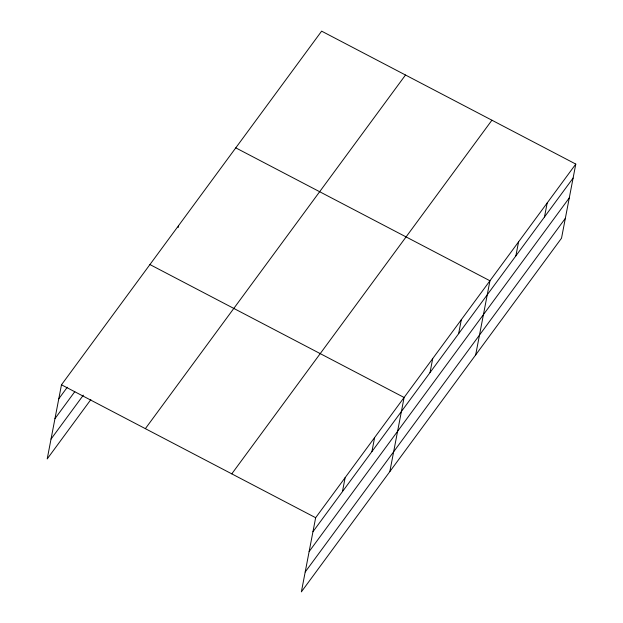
<?xml version="1.0" encoding="UTF-8"?>
<svg xmlns="http://www.w3.org/2000/svg" width="623" height="623" viewBox="0 0 623 623"><rect width="100%" height="100%" fill="white"/><g stroke="black" fill="none" stroke-linecap="round" stroke-linejoin="round"><path stroke-width="0.93" d="M575.792 164.075L315.651 517.721L301.376 591.85L561.518 238.204L575.792 164.075L321.624 31.15L61.482 384.796L47.208 458.925L90.865 399.577M178.186 227.52L178.544 225.651M342.44 491.64L345.134 477.639M371.923 451.558L374.618 437.564M389.827 471.611L404.101 397.482L149.933 264.557M430.018 372.577L432.712 358.583M458.637 333.679L461.332 319.677M475.668 354.908L489.951 280.778L235.774 147.853M515.867 255.882L518.562 241.88M544.479 216.975L547.181 202.981M58.788 398.79L67.292 387.233M54.964 418.633L74.807 391.657M51.024 439.083L83.342 395.146M145.361 428.655L405.503 75.017M231.779 473.854L491.921 120.208M312.956 531.723L573.098 178.077M309.133 551.565L569.274 197.919M305.2 572.007L565.341 218.362M61.482 384.796L315.651 517.721"/></g></svg>
